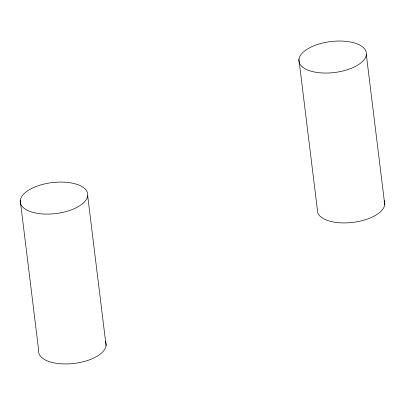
<?xml version="1.0" encoding="UTF-8"?>
<svg xmlns="http://www.w3.org/2000/svg" width="405" height="405" viewBox="0 0 405 405"><rect width="100%" height="100%" fill="white"/><g stroke="black" fill="none" stroke-linecap="round" stroke-linejoin="round"><path stroke-width="0.61" d="M366.348 54.766A33.985 15.587 -7 0 1 313.946 71.913A33.985 15.587 -7 0 1 317.596 44.459A33.985 15.587 -7 0 1 366.348 54.766L384.75 204.631M298.91 59.327L317.312 209.193A33.985 15.587 -7 0 0 353.342 222.335A33.985 15.587 -7 0 0 384.148 200.607M87.688 195.807A33.985 15.587 -7 0 1 35.286 212.954A33.985 15.587 -7 0 1 38.936 185.5A33.985 15.587 -7 0 1 87.688 195.807L106.09 345.673M20.25 200.369L38.652 350.234A33.985 15.587 -7 0 0 74.682 363.371A33.985 15.587 -7 0 0 105.487 341.648"/></g></svg>
